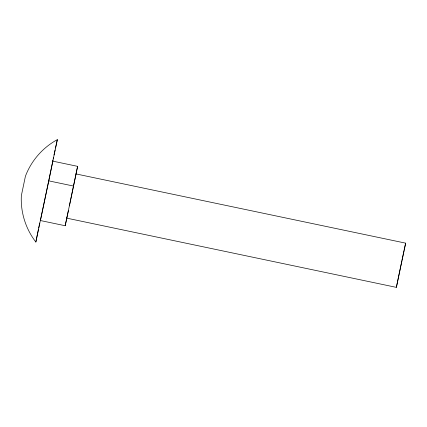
<?xml version="1.0" encoding="UTF-8"?>
<svg xmlns="http://www.w3.org/2000/svg" width="427" height="427" viewBox="0 0 427 427"><rect width="100%" height="100%" fill="white"/><g stroke="black" fill="none" stroke-linecap="round" stroke-linejoin="round"><path stroke-width="0.64" d="M35.857 242.04L57.341 139.634C42.748 147.555 31.256 160.733 25.412 176.276L21.35 195.651C20.453 212.235 25.679 228.92 35.857 242.04L36.007 241.122M68.384 210.708L66.767 218.154L396.373 287.366L399.33 272.954M69.398 205.91L76.043 173.938L405.65 243.15L396.373 287.366M36.13 240.502L38.414 229.299M48.79 180.867L52.799 161.144L77.613 166.354L65.203 225.744L40.394 220.535L48.79 180.867L73.599 186.076M65.203 225.744L66.836 217.733M38.676 228.034L39.722 222.99M399.464 272.309L400.654 266.635M400.788 265.989L401.866 260.865M401.994 260.256L404.038 250.596M52.686 161.209L52.948 159.976M53.21 158.737L53.471 157.504M75.985 174.029L77.613 166.354M54.005 155.001L55.078 149.973M404.172 249.966L405.65 243.15M55.483 148.089L57.341 139.634"/></g></svg>
